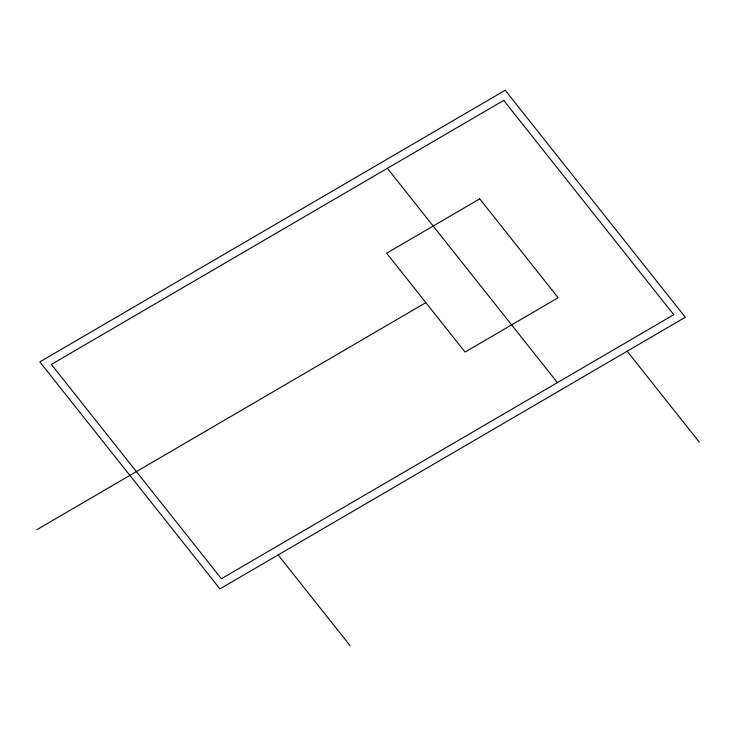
<?xml version="1.0" encoding="UTF-8"?>
<svg xmlns="http://www.w3.org/2000/svg" width="736" height="736" viewBox="0 0 736 736"><rect width="100%" height="100%" fill="white"/><g stroke="black" fill="none" stroke-linecap="round" stroke-linejoin="round"><path stroke-width="1.1" d="M36.8 529.727L425.859 302.634M627.146 351.219L699.2 442.023M387.375 168.314L557.419 382.619M278.116 554.953L350.161 645.757M505.2 90.243L39.818 361.891L219.935 588.901L685.326 317.262L505.2 90.243M503.728 100.4L51.373 364.44L221.407 578.744L673.762 314.704L503.728 100.4M479.716 198.876L386.639 253.202L465.078 352.056L558.155 297.73L479.716 198.876"/></g></svg>
